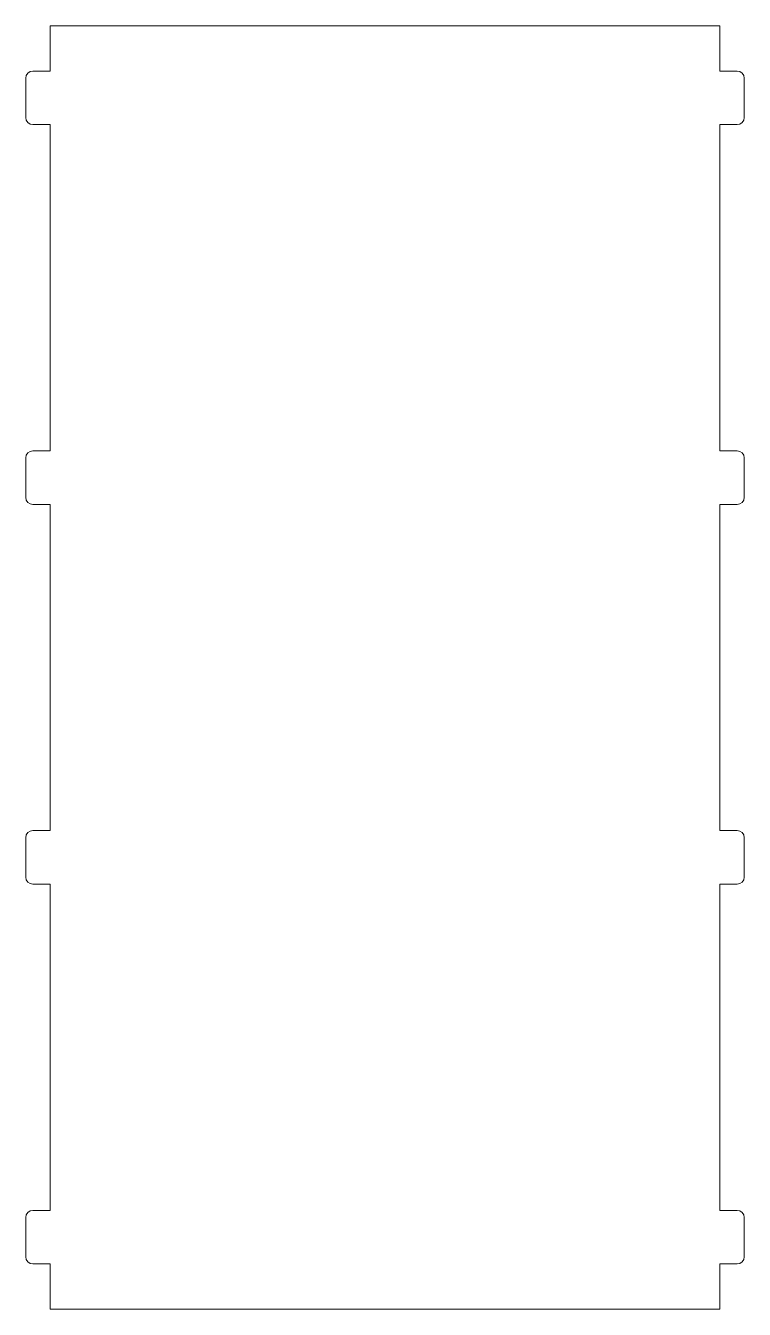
# Model space of a CAD drawing. Header units: millimetres. Extents: x -101 to 101, y -180 to 180.
import ezdxf

# ---------------------------------------------------------------- set-up
doc = ezdxf.new("R2010")
doc.units = ezdxf.units.MM

msp = doc.modelspace()

# ---------------------------------------------------------------- linework, layer by layer
at = {"color": 7, "linetype": 'Continuous', "lineweight": 15}
for p, q in [((-93.65, 179.6), (-93.65, 166.9)), ((93.65, 179.6), (-93.65, 179.6)), ((93.65, 166.9), (93.65, 179.6)), ((-93.65, 166.9), (-98.51, 166.9)), ((93.65, 166.9), (98.51, 166.9)), ((-100.51, 164.9), (-100.51, 153.9)), ((100.51, 164.9), (100.51, 153.9)), ((-98.51, 151.9), (-93.65, 151.9)), ((-93.65, 151.9), (-93.65, 60.63)), ((93.65, 60.63), (93.65, 151.9)), ((98.51, 151.9), (93.65, 151.9)), ((-100.51, 58.63), (-100.51, 47.63)), ((-93.65, 60.63), (-98.51, 60.63)), ((93.65, 60.63), (98.51, 60.63)), ((100.51, 58.63), (100.51, 47.63)), ((-98.51, 45.63), (-93.65, 45.63)), ((-93.65, 45.63), (-93.65, -45.63)), ((98.51, 45.63), (93.65, 45.63)), ((93.65, -45.63), (93.65, 45.63)), ((-93.65, -45.63), (-98.51, -45.63)), ((93.65, -45.63), (98.51, -45.63)), ((-100.51, -47.63), (-100.51, -58.63)), ((100.51, -47.63), (100.51, -58.63)), ((-98.51, -60.63), (-93.65, -60.63)), ((-93.65, -60.63), (-93.65, -151.9)), ((98.51, -60.63), (93.65, -60.63)), ((93.65, -151.9), (93.65, -60.63)), ((-100.51, -153.9), (-100.51, -164.9)), ((-93.65, -151.9), (-98.51, -151.9)), ((93.65, -151.9), (98.51, -151.9)), ((100.51, -153.9), (100.51, -164.9)), ((-98.51, -166.9), (-93.65, -166.9)), ((-93.65, -166.9), (-93.65, -179.6)), ((98.51, -166.9), (93.65, -166.9)), ((93.65, -179.6), (93.65, -166.9)), ((-93.65, -179.6), (93.65, -179.6))]:
    msp.add_line(p, q, dxfattribs=at)
for centre, start, end in [((-98.51, 164.9), 90, 180), ((98.51, 164.9), 0, 90), ((-98.51, 153.9), 180, 270), ((98.51, 153.9), 270, 0), ((-98.51, 58.63), 90, 180), ((98.51, 58.63), 0, 90), ((-98.51, 47.63), 180, 270), ((98.51, 47.63), 270, 0), ((-98.51, -47.63), 90, 180), ((98.51, -47.63), 0, 90), ((-98.51, -58.63), 180, 270), ((98.51, -58.63), 270, 0), ((-98.51, -153.9), 90, 180), ((98.51, -153.9), 0, 90), ((-98.51, -164.9), 180, 270), ((98.51, -164.9), 270, 0)]:
    msp.add_arc(centre, 2, start, end, dxfattribs=at)

doc.saveas('drawing.dxf')
